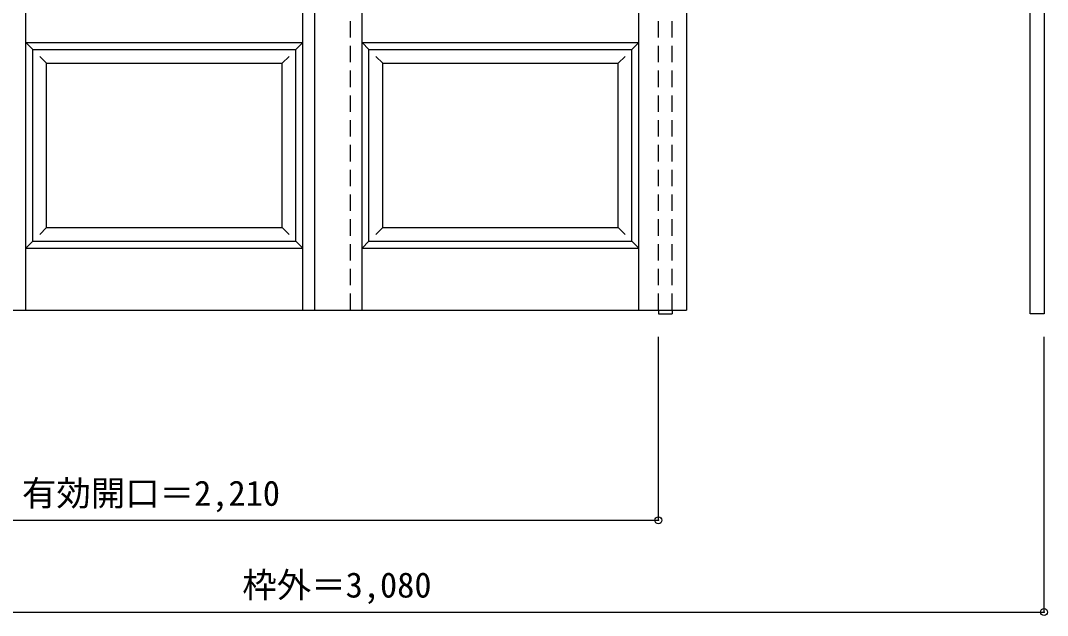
# Model space of a CAD drawing. Units: millimetres, scale not verified. Extents: x -1580 to 2052, y -1474 to 1226.
# Drawn here: x -185 to 2052, y -1474 to -178 of the extents above; entities that cross this region are included whole.
import ezdxf
from ezdxf.enums import TextEntityAlignment as Align

# ---------------------------------------------------------------- set-up
doc = ezdxf.new("R2010")
doc.units = ezdxf.units.MM
doc.header["$LTSCALE"] = 30
doc.header["$PDMODE"] = 32
doc.header["$PDSIZE"] = 15
doc.linetypes.add('DASHED1', pattern=[1.8, 1.2, -0.6])
doc.layers.add('0-0', color=4, linetype='DASHED1')
doc.layers.add('0-1_寸法', color=7, linetype='Continuous')
doc.styles.add('ＭＳ ゴシック', font='')
doc.styles.get('ＭＳ ゴシック').set_extended_font_data('MS Gothic')

msp = doc.modelspace()

# ---------------------------------------------------------------- linework, layer by layer
at = {"layer": '0-0', "color": 3, "linetype": 'Continuous'}
for p, q in [((2014.33, -816.67), (2014.33, 1218.33)), ((455.33, 1174.33), (455.33, -808.67)), ((-158.17, -240.67), (414.83, -240.67)), ((-158.17, -658.67), (-158.17, -240.67)), ((414.83, -658.67), (414.83, -240.67)), ((573.83, -240.67), (1146.83, -240.67)), ((573.83, -658.67), (573.83, -240.67)), ((1146.83, -658.67), (1146.83, -240.67)), ((-158.17, -658.67), (414.83, -658.67)), ((573.83, -658.67), (1146.83, -658.67)), ((-1005.67, -808.67), (1265.33, -808.67)), ((1204.33, -808.67), (1204.33, -816.67)), ((1204.33, -816.67), (1234.33, -816.67)), ((1234.33, -808.67), (1234.33, -816.67)), ((2044.33, -816.67), (2014.33, -816.67))]:
    msp.add_line(p, q, dxfattribs=at)
at = {"layer": '0-0'}
for p, q in [((1204.33, -808.67), (1204.33, 1188.33)), ((1234.33, -808.67), (1234.33, 1188.33)), ((533.33, -808.67), (533.33, 1174.33))]:
    msp.add_line(p, q, dxfattribs=at)
at = {"layer": '0-0', "color": 7, "linetype": 'Continuous'}
for p, q in [((-173.17, -808.67), (-173.17, 1174.33)), ((429.83, -808.67), (429.83, 1174.33)), ((558.83, -808.67), (558.83, 1174.33)), ((1161.83, -808.67), (1161.83, 1174.33)), ((-173.17, -225.67), (-158.17, -240.67)), ((-173.17, -225.67), (429.83, -225.67)), ((429.83, -225.67), (414.83, -240.67)), ((558.83, -225.67), (573.83, -240.67)), ((558.83, -225.67), (1161.83, -225.67)), ((1161.83, -225.67), (1146.83, -240.67)), ((-143.17, -255.67), (-128.17, -270.67)), ((399.83, -255.67), (384.83, -270.67)), ((588.83, -255.67), (603.83, -270.67)), ((1131.83, -255.67), (1116.83, -270.67)), ((-128.17, -628.67), (-128.17, -270.67)), ((-128.17, -270.67), (384.83, -270.67)), ((384.83, -628.67), (384.83, -270.67)), ((603.83, -628.67), (603.83, -270.67)), ((603.83, -270.67), (1116.83, -270.67)), ((1116.83, -628.67), (1116.83, -270.67)), ((-128.17, -628.67), (-143.17, -643.67)), ((-128.17, -628.67), (384.83, -628.67)), ((384.83, -628.67), (399.83, -643.67)), ((603.83, -628.67), (588.83, -643.67)), ((603.83, -628.67), (1116.83, -628.67)), ((1116.83, -628.67), (1131.83, -643.67)), ((-158.17, -658.67), (-173.17, -673.67)), ((414.83, -658.67), (429.83, -673.67)), ((573.83, -658.67), (558.83, -673.67)), ((1146.83, -658.67), (1161.83, -673.67)), ((-173.17, -673.67), (429.83, -673.67)), ((558.83, -673.67), (1161.83, -673.67))]:
    msp.add_line(p, q, dxfattribs=at)
at = {"layer": '0-0', "color": 3, "linetype": 'Continuous'}
for points in [[(-1035.67, 1218.33), (2044.33, 1218.33), (2044.33, -816.67)], [(-1005.67, 1174.33), (1265.33, 1174.33), (1265.33, -808.67)]]:
    msp.add_lwpolyline(points, dxfattribs=at)
at = {"layer": '0-1_寸法', "color": 4}
for p, q in [((1204.33, -1266.67), (1204.33, -866.67)), ((2044.33, -1466.67), (2044.33, -866.67)), ((-1005.67, -1266.67), (1204.33, -1266.67)), ((-1035.67, -1466.67), (2044.33, -1466.67))]:
    msp.add_line(p, q, dxfattribs=at)
at = {"layer": '0-1_寸法'}
for p in [(1204.33, -1266.67), (2044.33, -1466.67)]:
    msp.add_point(p, dxfattribs=at)

# ---------------------------------------------------------------- texts
at = {"layer": '0-1_寸法', "style": 'ＭＳ ゴシック'}
for s, p in [('有効開口＝2,210', (-181.92, -1251.67)), ('枠外＝3,080', (298.08, -1451.67))]:
    msp.add_text(s, height=54.99, dxfattribs=at).set_placement(p, align=Align.BOTTOM_LEFT)

doc.saveas('drawing.dxf')
